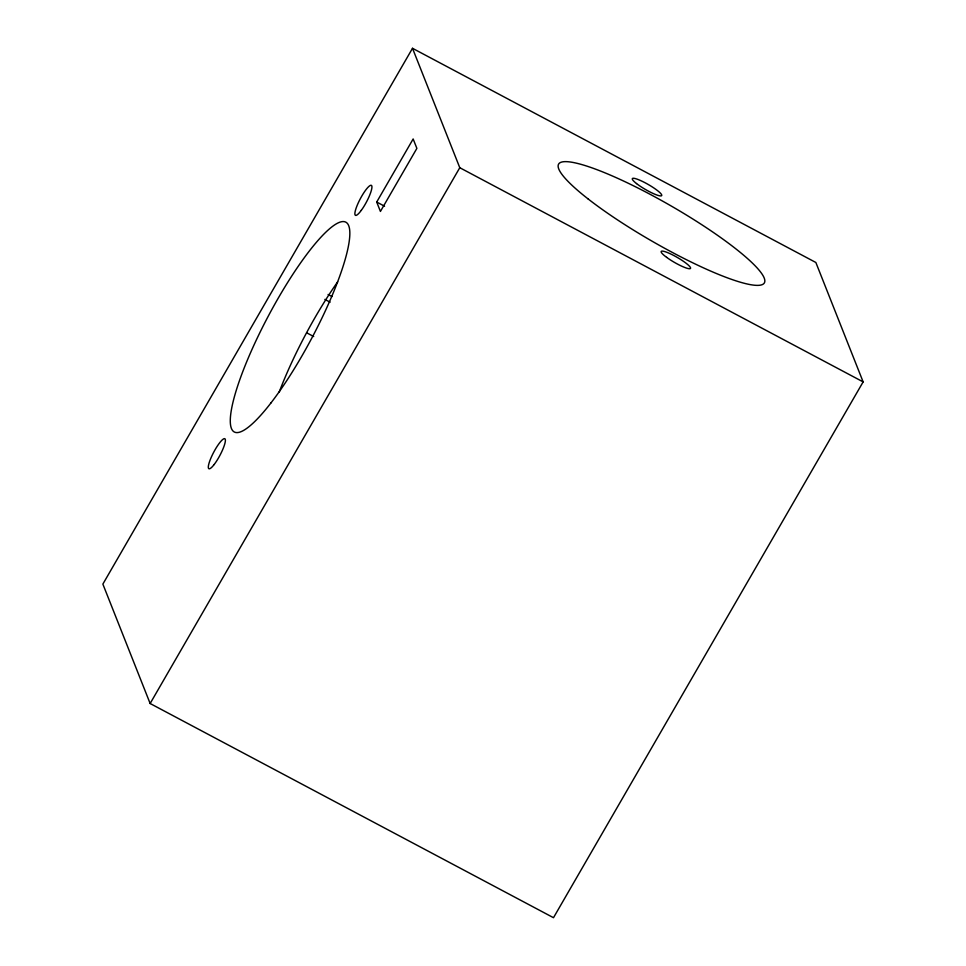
<?xml version="1.0" encoding="UTF-8"?>
<svg xmlns="http://www.w3.org/2000/svg" width="966" height="966" viewBox="0 0 966 966"><rect width="100%" height="100%" fill="white"/><g stroke="black" fill="none" stroke-linecap="round" stroke-linejoin="round"><path stroke-width="1.45" d="M412.506 48.3L102.867 584.104L150.141 703.514L553.494 917.7L863.133 381.896L815.859 262.486L412.506 48.3L459.78 167.71L863.133 381.896M376.704 202.039L413.146 138.971L416.877 148.378L380.423 211.433L376.704 202.039L384.565 206.205M150.141 703.514L459.78 167.71M328.078 294.485L332.002 296.562M324.854 299.388L330.106 302.177M307.128 333.041L313.696 336.53M279.114 392.317A118.782 24.367 -62 0 1 337.677 281.843M587.908 198.779A118.782 20.02 30 0 0 761.051 285.006A118.782 20.02 30 0 0 635.29 186.692A118.782 20.02 30 0 0 587.908 198.779M214.114 464.574A16.965 3.478 -62 0 0 225.235 439.228A16.965 3.478 -62 0 0 211.24 457.316A16.965 3.478 -62 0 0 214.114 464.574M636.522 183.564A16.965 2.862 30 0 0 661.239 195.869A16.965 2.862 30 0 0 643.247 181.813A16.965 2.862 30 0 0 636.522 183.564M361.332 210.298A16.965 3.478 -62 0 0 371.608 185.557A16.965 3.478 -62 0 0 357.275 205.142A16.965 3.478 -62 0 0 361.332 210.298M666.637 257.354A16.965 2.862 30 0 0 690.424 268.512A16.965 2.862 30 0 0 670.428 253.841A16.965 2.862 30 0 0 666.637 257.354M270.842 403.076A118.782 24.367 -62 0 0 348.666 225.621A118.782 24.367 -62 0 0 250.737 352.276A118.782 24.367 -62 0 0 270.842 403.076"/></g></svg>
